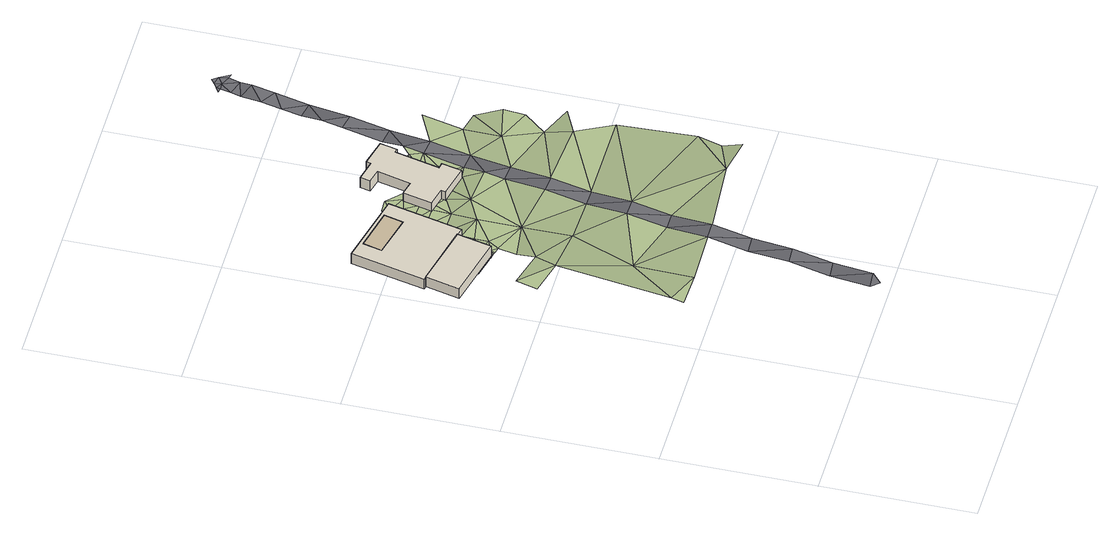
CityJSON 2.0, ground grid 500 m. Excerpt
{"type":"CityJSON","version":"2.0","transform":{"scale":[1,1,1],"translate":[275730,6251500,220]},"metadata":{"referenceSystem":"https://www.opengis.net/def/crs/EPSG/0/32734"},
"CityObjects":{
"building1":{"type":"Building","attributes":{"building":"industrial","building:levels":1,"building_height":4.1,"roof_height":17.87,"ground_height":13.77,"plus_code":"4FRW3CCV+6RJ"},"geometry":[{"type":"Solid","lod":"1","boundaries":[[[[0,1,2,3]],[[1,4,5,2]],[[4,6,7,5]],[[6,0,3,7]],[[3,2,5,7]],[[6,4,1,0]]]]}]},
"building2":{"type":"Building","attributes":{"building":"industrial","building:levels":1,"building_height":4.1,"roof_height":16.59,"ground_height":12.49,"plus_code":"4FRW3CCV+7RX"},"children":["building2-1"],"geometry":[{"type":"Solid","lod":"1","boundaries":[[[[8,9,10,11]],[[9,12,13,10]],[[12,14,15,13]],[[14,8,11,15]],[[11,10,13,15]],[[14,12,9,8]]]]}]},
"building2-1":{"type":"BuildingInstallation","parents":["building2"],"geometry":[{"type":"Solid","lod":"1","boundaries":[[[[16,17,18,19]],[[17,20,21,18]],[[20,22,23,21]],[[22,16,19,23]],[[19,18,21,23]],[[22,20,17,16]]]]}]},
"building3":{"type":"Building","attributes":{"address":"Percy Bartley House 44 Pine Road 7915 Woodstock, Cape Town","building":"residential","building:levels":1,"beds":"25","amenity":"social_facility","social_facility":"shelter","building_height":4.1,"roof_height":15.38,"ground_height":11.28,"plus_code":"4FRW3CCV+8X8"},"geometry":[{"type":"Solid","lod":"1","boundaries":[[[[24,25,26,27]],[[25,28,29,26]],[[28,30,31,29]],[[30,32,33,31]],[[32,34,35,33]],[[34,36,37,35]],[[36,38,39,37]],[[38,40,41,39]],[[40,42,43,41]],[[42,44,45,43]],[[44,46,47,45]],[[46,48,49,47]],[[48,50,51,49]],[[50,52,53,51]],[[52,54,55,53]],[[54,24,27,55]],[[27,26,29,31,33,35,37,39,41,43,45,47,49,51,53,55]],[[54,52,50,48,46,44,42,40,38,36,34,32,30,28,25,24]]]]}]},
"terrain1":{"type":"TINRelief","geometry":[{"type":"CompositeSurface","lod":"1","boundaries":[[[56,57,58]],[[56,59,57]],[[60,57,59]],[[60,61,62]],[[59,56,63]],[[64,65,66]],[[61,60,67]],[[68,65,64]],[[65,68,69]],[[69,68,70]],[[70,71,69]],[[71,70,72]],[[72,73,71]],[[73,72,74]],[[74,75,73]],[[76,75,74]],[[77,78,79]],[[80,60,59]],[[75,76,81]],[[82,78,77]],[[76,83,81]],[[78,82,84]],[[83,76,85]],[[84,82,86]],[[85,87,83]],[[87,85,88]],[[86,89,84]],[[88,90,87]],[[90,88,91]],[[92,89,86]],[[93,90,91]],[[59,63,94]],[[90,93,95]],[[80,67,60]],[[92,96,89]],[[97,95,93]],[[93,98,97]],[[99,96,92]],[[98,100,97]],[[100,98,101]],[[100,101,102]],[[96,99,103]],[[101,104,102]],[[104,105,102]],[[103,99,106]],[[107,104,101]],[[108,105,104]],[[104,107,109]],[[110,103,106]],[[111,80,59]],[[59,94,111]],[[110,106,112]],[[67,113,114]],[[115,108,104]],[[115,104,109]],[[116,110,112]],[[117,118,108]],[[119,116,112]],[[116,119,120]],[[80,113,67]],[[113,109,114]],[[108,115,117]],[[117,121,118]],[[120,119,1]],[[122,1,121]],[[1,123,120]],[[1,122,123]],[[117,122,121]],[[122,124,123]],[[113,115,109]],[[125,124,122]],[[125,122,117]],[[117,115,126]],[[125,117,126]],[[126,115,113]],[[125,126,127]],[[128,113,80]],[[111,128,80]],[[129,130,131]],[[132,133,134]],[[135,136,127]],[[126,135,127]],[[133,137,134]],[[137,133,138]],[[138,139,137]],[[113,140,126]],[[139,138,141]],[[142,143,136]],[[144,139,141]],[[136,135,142]],[[144,141,145]],[[146,113,128]],[[131,130,147]],[[143,148,149]],[[145,150,144]],[[150,145,151]],[[140,135,126]],[[151,152,150]],[[149,148,153]],[[152,151,14]],[[143,142,154]],[[155,14,153]],[[148,143,154]],[[152,14,155]],[[155,153,148]],[[152,155,156]],[[142,135,157]],[[113,158,140]],[[157,135,159]],[[155,160,156]],[[159,135,140]],[[113,146,158]],[[161,155,148]],[[154,161,148]],[[161,160,155]],[[159,162,157]],[[159,140,163]],[[164,160,161]],[[165,163,140]],[[166,147,130]],[[158,167,140]],[[147,168,169]],[[140,167,165]],[[169,170,171]],[[130,172,173]],[[165,167,174]],[[165,174,175]],[[166,130,173]],[[176,177,178]],[[174,177,175]],[[147,166,168]],[[171,179,180]],[[181,178,177]],[[174,181,177]],[[182,178,181]],[[168,170,169]],[[182,183,184]],[[185,184,183]],[[182,181,183]],[[180,186,187]],[[179,171,170]],[[179,186,180]],[[181,188,183]],[[187,186,189]],[[187,189,190]],[[179,191,186]],[[170,192,179]],[[186,193,189]],[[194,190,189]],[[195,186,191]],[[195,193,186]]]}]},
"road1":{"type":"Road","attributes":{"highway":"residential","name":"Pine Road","surface":"asphalt","lanes":1,"width":5.5,"oneway":"yes"},"geometry":[{"type":"MultiSurface","lod":"1","boundaries":[[[188,190,196]],[[63,197,129]],[[129,131,94]],[[198,199,200]],[[200,199,201]],[[202,203,204]],[[205,206,207]],[[203,202,208]],[[209,210,211]],[[147,128,111]],[[212,204,213]],[[214,215,201]],[[167,187,174]],[[216,188,196]],[[167,180,187]],[[217,218,219]],[[209,211,217]],[[218,217,220]],[[220,217,211]],[[221,210,209]],[[212,222,221]],[[203,205,204]],[[204,205,207]],[[210,221,222]],[[223,224,202]],[[213,204,207]],[[202,204,223]],[[222,212,213]],[[204,212,223]],[[174,187,181]],[[190,188,181]],[[216,196,225]],[[219,218,225]],[[158,171,180]],[[146,171,158]],[[226,227,197]],[[180,167,158]],[[169,146,128]],[[111,131,147]],[[146,169,171]],[[128,147,169]],[[129,94,63]],[[201,199,214]],[[131,111,94]],[[215,214,227]],[[227,226,215]],[[197,63,226]],[[181,187,190]],[[225,196,219]]]}]}
},
"vertices":[
[208,1205,49],[234,1318,49],[234,1318,90],[208,1205,90],[27,1366,49],[27,1366,90],[0,1253,49],[0,1253,90],
[85,1614,36],[28,1371,36],[28,1371,77],[85,1614,77],[271,1314,36],[271,1314,77],[328,1558,36],[328,1558,77],
[135,1589,78],[120,1527,78],[120,1527,79],[135,1589,79],[257,1494,78],[257,1494,79],[273,1557,78],[273,1557,79],
[594,1651,24],[505,1672,24],[505,1672,65],[594,1651,65],[501,1657,24],[501,1657,65],[431,1673,24],[431,1673,65],[424,1639,24],[424,1639,65],[470,1628,24],[470,1628,65],[444,1519,24],[444,1519,65],[398,1530,24],[398,1530,65],[375,1434,24],[375,1434,65],[436,1420,24],[436,1420,65],[433,1405,24],[433,1405,65],[538,1381,24],[538,1381,65],[553,1447,24],[553,1447,65],[533,1451,24],[533,1451,65],[568,1598,24],[568,1598,65],[581,1594,24],[581,1594,65],
[209,568,103],[104,613,103],[94,572,103],[232,766,85],[193,999,69],[97,1099,69],[80,1028,69],[391,571,106],[117,1221,52],[123,1224,52],[117,1226,52],[221,1069,64],[127,1219,52],[130,1223,52],[136,1217,52],[143,1220,52],[146,1215,52],[156,1217,52],[156,1213,52],[162,1215,52],[168,1210,52],[124,1343,52],[126,1348,52],[116,1351,52],[339,982,64],[169,1214,52],[132,1342,52],[175,1212,52],[135,1346,52],[175,1208,52],[140,1340,52],[182,1211,52],[181,1207,52],[145,1344,52],[188,1209,52],[187,1206,52],[156,1336,52],[194,1204,52],[423,707,85],[195,1208,52],[165,1339,52],[203,1206,52],[206,1201,52],[176,1331,52],[208,1205,52],[216,1199,52],[210,1214,52],[184,1335,52],[228,1215,49],[212,1224,52],[195,1327,52],[226,1197,49],[217,1244,52],[245,1193,49],[208,1329,52],[454,842,85],[215,1322,52],[354,1146,49],[233,1131,49],[269,1229,49],[220,1326,49],[268,1272,49],[226,1281,49],[225,1320,49],[232,1324,49],[230,1298,49],[244,1307,49],[242,1321,49],[252,1319,49],[271,1314,49],[355,1286,49],[285,1375,36],[486,977,64],[448,572,106],[700,591,104],[479,706,84],[260,1573,36],[267,1572,36],[264,1577,36],[373,1373,36],[300,1436,36],[277,1574,36],[283,1568,36],[290,1571,36],[435,1327,49],[298,1565,36],[375,1434,36],[310,1480,36],[309,1566,36],[309,1562,36],[518,1113,64],[511,841,84],[359,1519,36],[319,1519,36],[319,1564,36],[318,1560,36],[329,1562,36],[324,1538,36],[385,1473,36],[340,1558,36],[333,1581,36],[397,1429,36],[549,1248,49],[433,1405,36],[376,1582,36],[398,1530,36],[436,1420,36],[472,1396,38],[444,1519,36],[538,1380,38],[842,715,83],[565,1316,49],[848,973,66],[542,975,64],[787,1094,66],[573,1110,64],[823,570,100],[817,634,83],[581,1384,38],[544,1408,38],[533,1451,38],[553,1447,38],[542,1490,38],[778,1182,51],[604,1244,49],[612,1519,38],[549,1520,38],[596,1560,38],[558,1559,38],[563,1578,38],[729,1303,51],[636,1378,38],[628,1587,38],[743,1427,38],[667,1513,38],[839,1255,51],[884,1137,51],[812,1412,38],[775,1564,38],[846,1328,51],
[698,1647,25],[417,438,106],[288,4,139],[323,34,139],[265,29,139],[297,165,123],[818,2215,6],[790,2222,6],[793,2199,6],[773,2211,6],[756,2200,6],[770,2197,6],[806,2234,6],[787,2029,13],[738,2061,13],[722,1994,13],[814,2146,6],[762,2163,6],[354,169,123],[328,300,123],[644,1655,25],[761,1916,13],[691,1858,25],[729,1781,24],[707,1926,13],[805,2107,13],[754,2129,6],[823,2185,6],[839,2181,6],[675,1790,25],[360,436,106],[386,303,123]
]}
